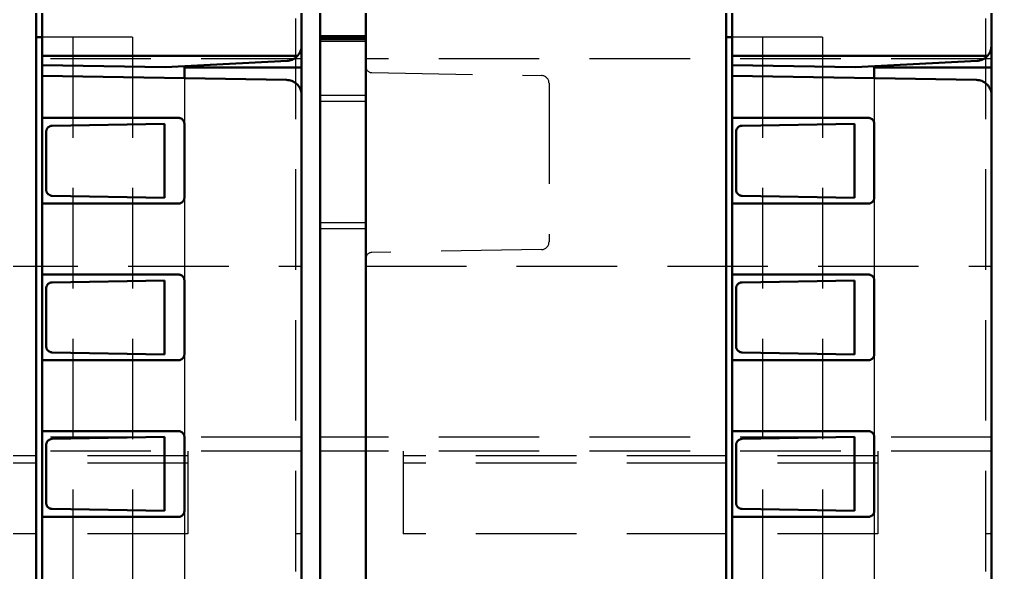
# Model space of a CAD drawing. Extents: x -891 to 6596, y -1 to 298.
# Drawn here: x -313.556 to -308.72, y 176.322 to 179.073 of the extents above; entities that cross this region are included whole.
import ezdxf

# ---------------------------------------------------------------- set-up
doc = ezdxf.new("R2010")
doc.units = 0
doc.header["$MEASUREMENT"] = 0
doc.linetypes.add('DASHED', pattern=[0.75, 0.5, -0.25])
for name, color, linetype, lineweight in [('AM_0', 7, 'Continuous', 50), ('AM_4', 3, 'Continuous', 25), ('AM_9', 6, 'DASHED', 25)]:
    doc.layers.add(name, color=color, linetype=linetype, lineweight=lineweight)

msp = doc.modelspace()

# ---------------------------------------------------------------- linework, layer by layer
at = {"layer": 'AM_0'}
for p, q in [((-312.0602, 184.0331), (-312.0602, 164.4442)), ((-312.1521, 183.9868), (-312.1521, 174.0257)), ((-308.7196, 183.9868), (-308.7196, 174.0257)), ((-313.4731, 165.1427), (-313.4731, 180.0251)), ((-313.4428, 180.0251), (-313.4428, 164.8998)), ((-311.8324, 165.1458), (-311.8324, 180.0251)), ((-310.0406, 165.1427), (-310.0406, 180.0251)), ((-310.0103, 180.0251), (-310.0103, 164.8998)), ((-313.4731, 178.985), (-313.4428, 178.985)), ((-311.8324, 178.9896), (-312.0602, 178.9896)), ((-312.0602, 178.985), (-311.8324, 178.985)), ((-311.8324, 178.9748), (-312.0602, 178.9748)), ((-310.0406, 178.985), (-310.0103, 178.985)), ((-312.1726, 178.8915), (-313.4428, 178.8915)), ((-312.8293, 178.8359), (-312.224, 178.8676)), ((-308.7401, 178.8915), (-310.0103, 178.8915)), ((-309.3968, 178.8359), (-308.7915, 178.8676)), ((-313.4428, 178.8466), (-312.8293, 178.8359)), ((-312.7356, 178.7811), (-312.7356, 178.8347)), ((-312.1521, 178.8347), (-312.7356, 178.8347)), ((-310.0103, 178.8466), (-309.3968, 178.8359)), ((-309.3031, 178.7811), (-309.3031, 178.8347)), ((-308.7196, 178.8347), (-309.3031, 178.8347)), ((-312.2267, 178.7722), (-313.4428, 178.7934)), ((-308.7942, 178.7722), (-310.0103, 178.7934)), ((-312.766, 178.5838), (-313.4428, 178.5838)), ((-309.3335, 178.5838), (-310.0103, 178.5838)), ((-312.8345, 178.5543), (-313.3933, 178.5446)), ((-312.8345, 178.1865), (-312.8345, 178.5543)), ((-312.7356, 178.1874), (-312.7356, 178.5535)), ((-309.402, 178.5543), (-309.9608, 178.5446)), ((-309.402, 178.1865), (-309.402, 178.5543)), ((-309.3031, 178.1874), (-309.3031, 178.5535)), ((-313.4232, 178.5142), (-313.4232, 178.2266)), ((-309.9907, 178.5142), (-309.9907, 178.2266)), ((-313.3933, 178.1962), (-312.8345, 178.1865)), ((-309.9608, 178.1962), (-309.402, 178.1865)), ((-313.4428, 178.157), (-312.766, 178.157)), ((-310.0103, 178.157), (-309.3335, 178.157)), ((-312.766, 177.8049), (-313.4428, 177.8049)), ((-309.3335, 177.8049), (-310.0103, 177.8049)), ((-312.8345, 177.7753), (-313.3933, 177.7656)), ((-312.8345, 177.4075), (-312.8345, 177.7753)), ((-312.7356, 177.4084), (-312.7356, 177.7745)), ((-309.402, 177.7753), (-309.9608, 177.7656)), ((-309.402, 177.4075), (-309.402, 177.7753)), ((-309.3031, 177.4084), (-309.3031, 177.7745)), ((-313.4232, 177.7352), (-313.4232, 177.4476)), ((-309.9907, 177.7352), (-309.9907, 177.4476)), ((-313.3933, 177.4173), (-312.8345, 177.4075)), ((-309.9608, 177.4173), (-309.402, 177.4075)), ((-313.4428, 177.378), (-312.766, 177.378)), ((-310.0103, 177.378), (-309.3335, 177.378)), ((-312.766, 177.0259), (-313.4428, 177.0259)), ((-309.3335, 177.0259), (-310.0103, 177.0259)), ((-312.8345, 176.9964), (-313.3933, 176.9866)), ((-312.8345, 176.6286), (-312.8345, 176.9964)), ((-312.7356, 176.6294), (-312.7356, 176.9955)), ((-309.402, 176.9964), (-309.9608, 176.9866)), ((-309.402, 176.6286), (-309.402, 176.9964)), ((-309.3031, 176.6294), (-309.3031, 176.9955)), ((-313.4232, 176.9563), (-313.4232, 176.6687)), ((-309.9907, 176.9563), (-309.9907, 176.6687)), ((-313.3933, 176.6383), (-312.8345, 176.6286)), ((-309.9608, 176.6383), (-309.402, 176.6286)), ((-313.4428, 176.599), (-312.766, 176.599)), ((-310.0103, 176.599), (-309.3335, 176.599))]:
    msp.add_line(p, q, dxfattribs=at)
for points in [[(-312.1726, 178.8915), (-312.1774, 178.8868), (-312.1825, 178.8826), (-312.188, 178.8789), (-312.1937, 178.8757), (-312.1998, 178.8729), (-312.206, 178.8707), (-312.2124, 178.8691), (-312.219, 178.868), (-312.224, 178.8676)], [(-308.7401, 178.8915), (-308.7449, 178.8868), (-308.75, 178.8826), (-308.7554, 178.8789), (-308.7612, 178.8757), (-308.7673, 178.8729), (-308.7735, 178.8707), (-308.7799, 178.8691), (-308.7865, 178.868), (-308.7915, 178.8676)], [(-312.2267, 178.7722), (-312.2201, 178.7718), (-312.2135, 178.7708), (-312.2071, 178.7693), (-312.2008, 178.7672), (-312.1947, 178.7645), (-312.1889, 178.7614), (-312.1834, 178.7577), (-312.1782, 178.7536), (-312.1734, 178.749), (-312.169, 178.7441), (-312.1651, 178.7387), (-312.1616, 178.7331), (-312.1586, 178.7272), (-312.1562, 178.721), (-312.1543, 178.7147), (-312.153, 178.7082), (-312.1523, 178.7016), (-312.1521, 178.6963)], [(-308.7942, 178.7722), (-308.7876, 178.7718), (-308.781, 178.7708), (-308.7746, 178.7693), (-308.7683, 178.7672), (-308.7622, 178.7645), (-308.7564, 178.7614), (-308.7509, 178.7577), (-308.7457, 178.7536), (-308.7409, 178.749), (-308.7365, 178.7441), (-308.7325, 178.7387), (-308.7291, 178.7331), (-308.7261, 178.7272), (-308.7237, 178.721), (-308.7218, 178.7147), (-308.7205, 178.7082), (-308.7198, 178.7016), (-308.7196, 178.6963)], [(-312.7356, 178.5535), (-312.7357, 178.5561), (-312.7361, 178.5587), (-312.7366, 178.5613), (-312.7374, 178.5638), (-312.7385, 178.5663), (-312.7397, 178.5686), (-312.7411, 178.5709), (-312.7427, 178.573), (-312.7445, 178.5749), (-312.7465, 178.5767), (-312.7486, 178.5783), (-312.7508, 178.5798), (-312.7531, 178.581), (-312.7556, 178.582), (-312.7581, 178.5828), (-312.7607, 178.5834), (-312.7633, 178.5837), (-312.766, 178.5838)], [(-309.3031, 178.5535), (-309.3032, 178.5561), (-309.3036, 178.5587), (-309.3041, 178.5613), (-309.3049, 178.5638), (-309.306, 178.5663), (-309.3072, 178.5686), (-309.3086, 178.5709), (-309.3102, 178.573), (-309.312, 178.5749), (-309.314, 178.5767), (-309.3161, 178.5783), (-309.3183, 178.5798), (-309.3206, 178.581), (-309.3231, 178.582), (-309.3256, 178.5828), (-309.3282, 178.5834), (-309.3308, 178.5837), (-309.3335, 178.5838)], [(-313.3933, 178.5446), (-313.396, 178.5444), (-313.3986, 178.544), (-313.4012, 178.5434), (-313.4037, 178.5426), (-313.4061, 178.5415), (-313.4084, 178.5402), (-313.4107, 178.5388), (-313.4127, 178.5371), (-313.4146, 178.5353), (-313.4164, 178.5333), (-313.418, 178.5312), (-313.4194, 178.5289), (-313.4205, 178.5266), (-313.4215, 178.5241), (-313.4223, 178.5215), (-313.4228, 178.5189), (-313.4231, 178.5163), (-313.4232, 178.5142)], [(-309.9608, 178.5446), (-309.9635, 178.5444), (-309.9661, 178.544), (-309.9687, 178.5434), (-309.9712, 178.5426), (-309.9736, 178.5415), (-309.9759, 178.5402), (-309.9782, 178.5388), (-309.9802, 178.5371), (-309.9821, 178.5353), (-309.9839, 178.5333), (-309.9855, 178.5312), (-309.9869, 178.5289), (-309.988, 178.5266), (-309.989, 178.5241), (-309.9898, 178.5215), (-309.9903, 178.5189), (-309.9906, 178.5163), (-309.9907, 178.5142)], [(-313.4232, 178.2266), (-313.4231, 178.224), (-313.4227, 178.2213), (-313.4221, 178.2188), (-313.4213, 178.2162), (-313.4203, 178.2138), (-313.4191, 178.2114), (-313.4177, 178.2092), (-313.4161, 178.2071), (-313.4143, 178.2051), (-313.4123, 178.2034), (-313.4102, 178.2017), (-313.408, 178.2003), (-313.4056, 178.1991), (-313.4032, 178.1981), (-313.4007, 178.1973), (-313.3981, 178.1967), (-313.3955, 178.1964), (-313.3933, 178.1962)], [(-312.766, 178.157), (-312.7633, 178.1571), (-312.7607, 178.1574), (-312.7581, 178.158), (-312.7556, 178.1588), (-312.7531, 178.1598), (-312.7508, 178.1611), (-312.7486, 178.1625), (-312.7465, 178.1641), (-312.7445, 178.1659), (-312.7427, 178.1678), (-312.7411, 178.1699), (-312.7397, 178.1722), (-312.7385, 178.1745), (-312.7374, 178.177), (-312.7366, 178.1795), (-312.7361, 178.1821), (-312.7357, 178.1847), (-312.7356, 178.1874)], [(-309.9907, 178.2266), (-309.9906, 178.224), (-309.9902, 178.2213), (-309.9896, 178.2188), (-309.9888, 178.2162), (-309.9878, 178.2138), (-309.9866, 178.2114), (-309.9852, 178.2092), (-309.9836, 178.2071), (-309.9818, 178.2051), (-309.9798, 178.2034), (-309.9777, 178.2017), (-309.9755, 178.2003), (-309.9731, 178.1991), (-309.9707, 178.1981), (-309.9682, 178.1973), (-309.9656, 178.1967), (-309.9629, 178.1964), (-309.9608, 178.1962)], [(-309.3335, 178.157), (-309.3308, 178.1571), (-309.3282, 178.1574), (-309.3256, 178.158), (-309.3231, 178.1588), (-309.3206, 178.1598), (-309.3183, 178.1611), (-309.3161, 178.1625), (-309.314, 178.1641), (-309.312, 178.1659), (-309.3102, 178.1678), (-309.3086, 178.1699), (-309.3072, 178.1722), (-309.306, 178.1745), (-309.3049, 178.177), (-309.3041, 178.1795), (-309.3036, 178.1821), (-309.3032, 178.1847), (-309.3031, 178.1874)], [(-312.7356, 177.7745), (-312.7357, 177.7771), (-312.7361, 177.7798), (-312.7366, 177.7823), (-312.7374, 177.7849), (-312.7385, 177.7873), (-312.7397, 177.7897), (-312.7411, 177.7919), (-312.7427, 177.794), (-312.7445, 177.796), (-312.7465, 177.7978), (-312.7486, 177.7994), (-312.7508, 177.8008), (-312.7531, 177.802), (-312.7556, 177.803), (-312.7581, 177.8038), (-312.7607, 177.8044), (-312.7633, 177.8047), (-312.766, 177.8049)], [(-309.3031, 177.7745), (-309.3032, 177.7771), (-309.3036, 177.7798), (-309.3041, 177.7823), (-309.3049, 177.7849), (-309.306, 177.7873), (-309.3072, 177.7897), (-309.3086, 177.7919), (-309.3102, 177.794), (-309.312, 177.796), (-309.314, 177.7978), (-309.3161, 177.7994), (-309.3183, 177.8008), (-309.3206, 177.802), (-309.3231, 177.803), (-309.3256, 177.8038), (-309.3282, 177.8044), (-309.3308, 177.8047), (-309.3335, 177.8049)], [(-313.3933, 177.7656), (-313.396, 177.7654), (-313.3986, 177.765), (-313.4012, 177.7644), (-313.4037, 177.7636), (-313.4061, 177.7625), (-313.4084, 177.7613), (-313.4107, 177.7598), (-313.4127, 177.7581), (-313.4146, 177.7563), (-313.4164, 177.7543), (-313.418, 177.7522), (-313.4194, 177.75), (-313.4205, 177.7476), (-313.4215, 177.7451), (-313.4223, 177.7426), (-313.4228, 177.74), (-313.4231, 177.7373), (-313.4232, 177.7352)], [(-309.9608, 177.7656), (-309.9635, 177.7654), (-309.9661, 177.765), (-309.9687, 177.7644), (-309.9712, 177.7636), (-309.9736, 177.7625), (-309.9759, 177.7613), (-309.9782, 177.7598), (-309.9802, 177.7581), (-309.9821, 177.7563), (-309.9839, 177.7543), (-309.9855, 177.7522), (-309.9869, 177.75), (-309.988, 177.7476), (-309.989, 177.7451), (-309.9898, 177.7426), (-309.9903, 177.74), (-309.9906, 177.7373), (-309.9907, 177.7352)], [(-313.4232, 177.4476), (-313.4231, 177.445), (-313.4227, 177.4424), (-313.4221, 177.4398), (-313.4213, 177.4373), (-313.4203, 177.4348), (-313.4191, 177.4325), (-313.4177, 177.4302), (-313.4161, 177.4281), (-313.4143, 177.4262), (-313.4123, 177.4244), (-313.4102, 177.4228), (-313.408, 177.4213), (-313.4056, 177.4201), (-313.4032, 177.4191), (-313.4007, 177.4183), (-313.3981, 177.4177), (-313.3955, 177.4174), (-313.3933, 177.4173)], [(-312.766, 177.378), (-312.7633, 177.3781), (-312.7607, 177.3785), (-312.7581, 177.3791), (-312.7556, 177.3798), (-312.7531, 177.3809), (-312.7508, 177.3821), (-312.7486, 177.3835), (-312.7465, 177.3851), (-312.7445, 177.3869), (-312.7427, 177.3889), (-312.7411, 177.391), (-312.7397, 177.3932), (-312.7385, 177.3956), (-312.7374, 177.398), (-312.7366, 177.4005), (-312.7361, 177.4031), (-312.7357, 177.4057), (-312.7356, 177.4084)], [(-309.9907, 177.4476), (-309.9906, 177.445), (-309.9902, 177.4424), (-309.9896, 177.4398), (-309.9888, 177.4373), (-309.9878, 177.4348), (-309.9866, 177.4325), (-309.9852, 177.4302), (-309.9836, 177.4281), (-309.9818, 177.4262), (-309.9798, 177.4244), (-309.9777, 177.4228), (-309.9755, 177.4213), (-309.9731, 177.4201), (-309.9707, 177.4191), (-309.9682, 177.4183), (-309.9656, 177.4177), (-309.9629, 177.4174), (-309.9608, 177.4173)], [(-309.3335, 177.378), (-309.3308, 177.3781), (-309.3282, 177.3785), (-309.3256, 177.3791), (-309.3231, 177.3798), (-309.3206, 177.3809), (-309.3183, 177.3821), (-309.3161, 177.3835), (-309.314, 177.3851), (-309.312, 177.3869), (-309.3102, 177.3889), (-309.3086, 177.391), (-309.3072, 177.3932), (-309.306, 177.3956), (-309.3049, 177.398), (-309.3041, 177.4005), (-309.3036, 177.4031), (-309.3032, 177.4057), (-309.3031, 177.4084)], [(-312.7356, 176.9955), (-312.7357, 176.9982), (-312.7361, 177.0008), (-312.7366, 177.0034), (-312.7374, 177.0059), (-312.7385, 177.0084), (-312.7397, 177.0107), (-312.7411, 177.0129), (-312.7427, 177.015), (-312.7445, 177.017), (-312.7465, 177.0188), (-312.7486, 177.0204), (-312.7508, 177.0218), (-312.7531, 177.023), (-312.7556, 177.0241), (-312.7581, 177.0249), (-312.7607, 177.0254), (-312.7633, 177.0258), (-312.766, 177.0259)], [(-309.3031, 176.9955), (-309.3032, 176.9982), (-309.3036, 177.0008), (-309.3041, 177.0034), (-309.3049, 177.0059), (-309.306, 177.0084), (-309.3072, 177.0107), (-309.3086, 177.0129), (-309.3102, 177.015), (-309.312, 177.017), (-309.314, 177.0188), (-309.3161, 177.0204), (-309.3183, 177.0218), (-309.3206, 177.023), (-309.3231, 177.0241), (-309.3256, 177.0249), (-309.3282, 177.0254), (-309.3308, 177.0258), (-309.3335, 177.0259)], [(-313.3933, 176.9866), (-313.396, 176.9865), (-313.3986, 176.9861), (-313.4012, 176.9855), (-313.4037, 176.9846), (-313.4061, 176.9836), (-313.4084, 176.9823), (-313.4107, 176.9808), (-313.4127, 176.9792), (-313.4146, 176.9774), (-313.4164, 176.9754), (-313.418, 176.9732), (-313.4194, 176.971), (-313.4205, 176.9686), (-313.4215, 176.9661), (-313.4223, 176.9636), (-313.4228, 176.961), (-313.4231, 176.9584), (-313.4232, 176.9563)], [(-309.9608, 176.9866), (-309.9635, 176.9865), (-309.9661, 176.9861), (-309.9687, 176.9855), (-309.9712, 176.9846), (-309.9736, 176.9836), (-309.9759, 176.9823), (-309.9782, 176.9808), (-309.9802, 176.9792), (-309.9821, 176.9774), (-309.9839, 176.9754), (-309.9855, 176.9732), (-309.9869, 176.971), (-309.988, 176.9686), (-309.989, 176.9661), (-309.9898, 176.9636), (-309.9903, 176.961), (-309.9906, 176.9584), (-309.9907, 176.9563)], [(-313.4232, 176.6687), (-313.4231, 176.666), (-313.4227, 176.6634), (-313.4221, 176.6608), (-313.4213, 176.6583), (-313.4203, 176.6558), (-313.4191, 176.6535), (-313.4177, 176.6513), (-313.4161, 176.6492), (-313.4143, 176.6472), (-313.4123, 176.6454), (-313.4102, 176.6438), (-313.408, 176.6424), (-313.4056, 176.6412), (-313.4032, 176.6401), (-313.4007, 176.6393), (-313.3981, 176.6388), (-313.3955, 176.6384), (-313.3933, 176.6383)], [(-309.9907, 176.6687), (-309.9906, 176.666), (-309.9902, 176.6634), (-309.9896, 176.6608), (-309.9888, 176.6583), (-309.9878, 176.6558), (-309.9866, 176.6535), (-309.9852, 176.6513), (-309.9836, 176.6492), (-309.9818, 176.6472), (-309.9798, 176.6454), (-309.9777, 176.6438), (-309.9755, 176.6424), (-309.9731, 176.6412), (-309.9707, 176.6401), (-309.9682, 176.6393), (-309.9656, 176.6388), (-309.9629, 176.6384), (-309.9608, 176.6383)], [(-312.766, 176.599), (-312.7633, 176.5992), (-312.7607, 176.5995), (-312.7581, 176.6001), (-312.7556, 176.6009), (-312.7531, 176.6019), (-312.7508, 176.6031), (-312.7486, 176.6045), (-312.7465, 176.6062), (-312.7445, 176.6079), (-312.7427, 176.6099), (-312.7411, 176.612), (-312.7397, 176.6142), (-312.7385, 176.6166), (-312.7374, 176.619), (-312.7366, 176.6216), (-312.7361, 176.6241), (-312.7357, 176.6268), (-312.7356, 176.6294)], [(-309.3335, 176.599), (-309.3308, 176.5992), (-309.3282, 176.5995), (-309.3256, 176.6001), (-309.3231, 176.6009), (-309.3206, 176.6019), (-309.3183, 176.6031), (-309.3161, 176.6045), (-309.314, 176.6062), (-309.312, 176.6079), (-309.3102, 176.6099), (-309.3086, 176.612), (-309.3072, 176.6142), (-309.306, 176.6166), (-309.3049, 176.619), (-309.3041, 176.6216), (-309.3036, 176.6241), (-309.3032, 176.6268), (-309.3031, 176.6294)]]:
    msp.add_lwpolyline(points, dxfattribs=at)
for centre in [(-312.228, 178.9434), (-308.7955, 178.9434)]:
    msp.add_arc(centre, 0.0759, 316.8295, 0, dxfattribs=at)
at = {"layer": 'AM_4'}
msp.add_line((-311.8324, 178.9634), (-312.0602, 178.9634), dxfattribs=at)
at = {"layer": 'AM_9'}
for p, q in [((-312.1824, 180.5779), (-312.1824, 175.7568)), ((-308.7499, 180.5779), (-308.7499, 175.7568)), ((-312.9933, 178.985), (-313.4428, 178.985)), ((-313.2909, 178.985), (-313.2909, 165.1427)), ((-312.9933, 178.985), (-312.9933, 165.1427)), ((-309.5608, 178.985), (-310.0103, 178.985)), ((-309.8584, 178.985), (-309.8584, 165.1427)), ((-309.5608, 178.985), (-309.5608, 165.1427)), ((-312.1521, 178.8775), (-315.2649, 178.8775)), ((-308.7196, 178.8775), (-311.8324, 178.8775)), ((-311.8026, 178.8086), (-310.9586, 178.7939)), ((-312.7356, 178.7811), (-312.7356, 178.5535)), ((-309.3031, 178.7811), (-309.3031, 178.5535)), ((-310.9213, 178.756), (-310.9213, 177.9669)), ((-311.8324, 178.695), (-312.0602, 178.695)), ((-311.8324, 178.6646), (-312.0602, 178.6646)), ((-312.7356, 178.1874), (-312.7356, 177.7745)), ((-309.3031, 178.1874), (-309.3031, 177.7745)), ((-311.8324, 178.0618), (-312.0602, 178.0618)), ((-311.8324, 178.0314), (-312.0602, 178.0314)), ((-310.9586, 177.929), (-311.8026, 177.9143)), ((-315.2649, 177.8454), (-312.1521, 177.8454)), ((-311.8324, 177.8454), (-308.7196, 177.8454)), ((-312.7356, 177.4084), (-312.7356, 176.9955)), ((-309.3031, 177.4084), (-309.3031, 176.9955)), ((-312.1521, 176.9958), (-315.4927, 176.9958)), ((-308.7196, 176.9958), (-312.0602, 176.9958)), ((-312.1521, 176.926), (-315.4927, 176.926)), ((-312.7175, 176.926), (-312.7175, 176.5145)), ((-308.7196, 176.926), (-312.0602, 176.926)), ((-311.6467, 176.926), (-311.6467, 176.5145)), ((-309.285, 176.926), (-309.285, 176.5145)), ((-312.7175, 176.9021), (-315.0792, 176.9021)), ((-309.285, 176.9021), (-311.6467, 176.9021)), ((-312.7175, 176.8662), (-315.0792, 176.8662)), ((-309.285, 176.8662), (-311.6467, 176.8662)), ((-312.7356, 176.6294), (-312.7356, 176.2165)), ((-309.3031, 176.6294), (-309.3031, 176.2165)), ((-312.7175, 176.5145), (-315.0792, 176.5145)), ((-312.1824, 176.516), (-312.1521, 176.516)), ((-309.285, 176.5145), (-311.6467, 176.5145)), ((-308.7499, 176.516), (-308.7196, 176.516))]:
    msp.add_line(p, q, dxfattribs=at)
for centre, radius, start, end in [((-311.802, 178.839), 0.0304, 180, 269), ((-310.9593, 178.756), 0.038, 0, 89), ((-310.9593, 177.9669), 0.038, 271, 0), ((-311.802, 177.8839), 0.0304, 91, 180)]:
    msp.add_arc(centre, radius, start, end, dxfattribs=at)

doc.saveas('drawing.dxf')
